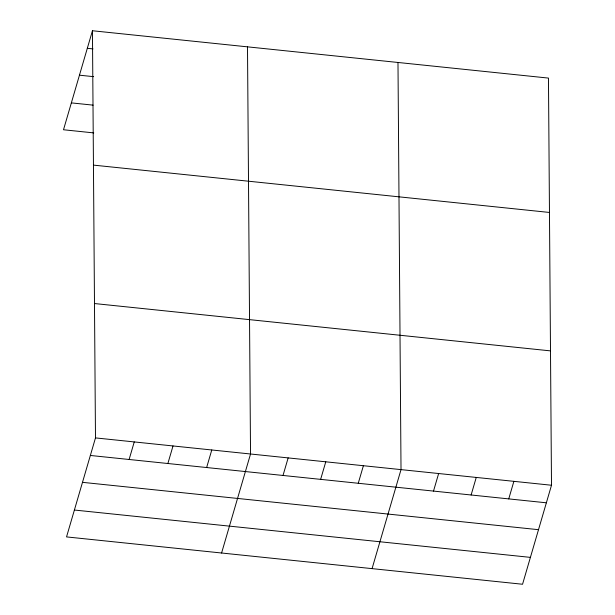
<?xml version="1.0" encoding="UTF-8"?>
<svg xmlns="http://www.w3.org/2000/svg" width="615" height="615" viewBox="0 0 615 615"><rect width="100%" height="100%" fill="white"/><g stroke="black" fill="none" stroke-linecap="round" stroke-linejoin="round"><path stroke-width="0.92" d="M92.45 30.75L95.486 437.903L66.535 536.91L522.55 584.25L551.501 485.243L548.465 78.09L92.45 30.75L63.499 129.757L93.749 132.901M129.112 459.49L134.247 441.924M167.872 463.51L173.015 445.944M206.64 467.531L211.775 449.972M221.585 553.008L250.536 453.993L247.499 46.848M283.015 475.464L288.151 457.898M320.638 479.369L325.773 461.804M358.261 483.275L363.396 465.716M372.067 568.629L401.018 469.622L397.982 62.469M433.506 491.085L438.641 473.527M471.121 494.99L476.256 477.432M508.743 498.896L513.879 481.337M87.315 48.308L92.988 48.9M79.458 75.191L93.634 76.66M71.355 102.882L93.103 105.142M93.457 165.112L549.464 212.452M94.487 303.541L550.502 350.881M95.486 437.903L551.501 485.243M90.351 455.461L546.366 502.801M82.495 482.337L538.502 529.684M74.4 510.035L530.407 557.375"/></g></svg>
